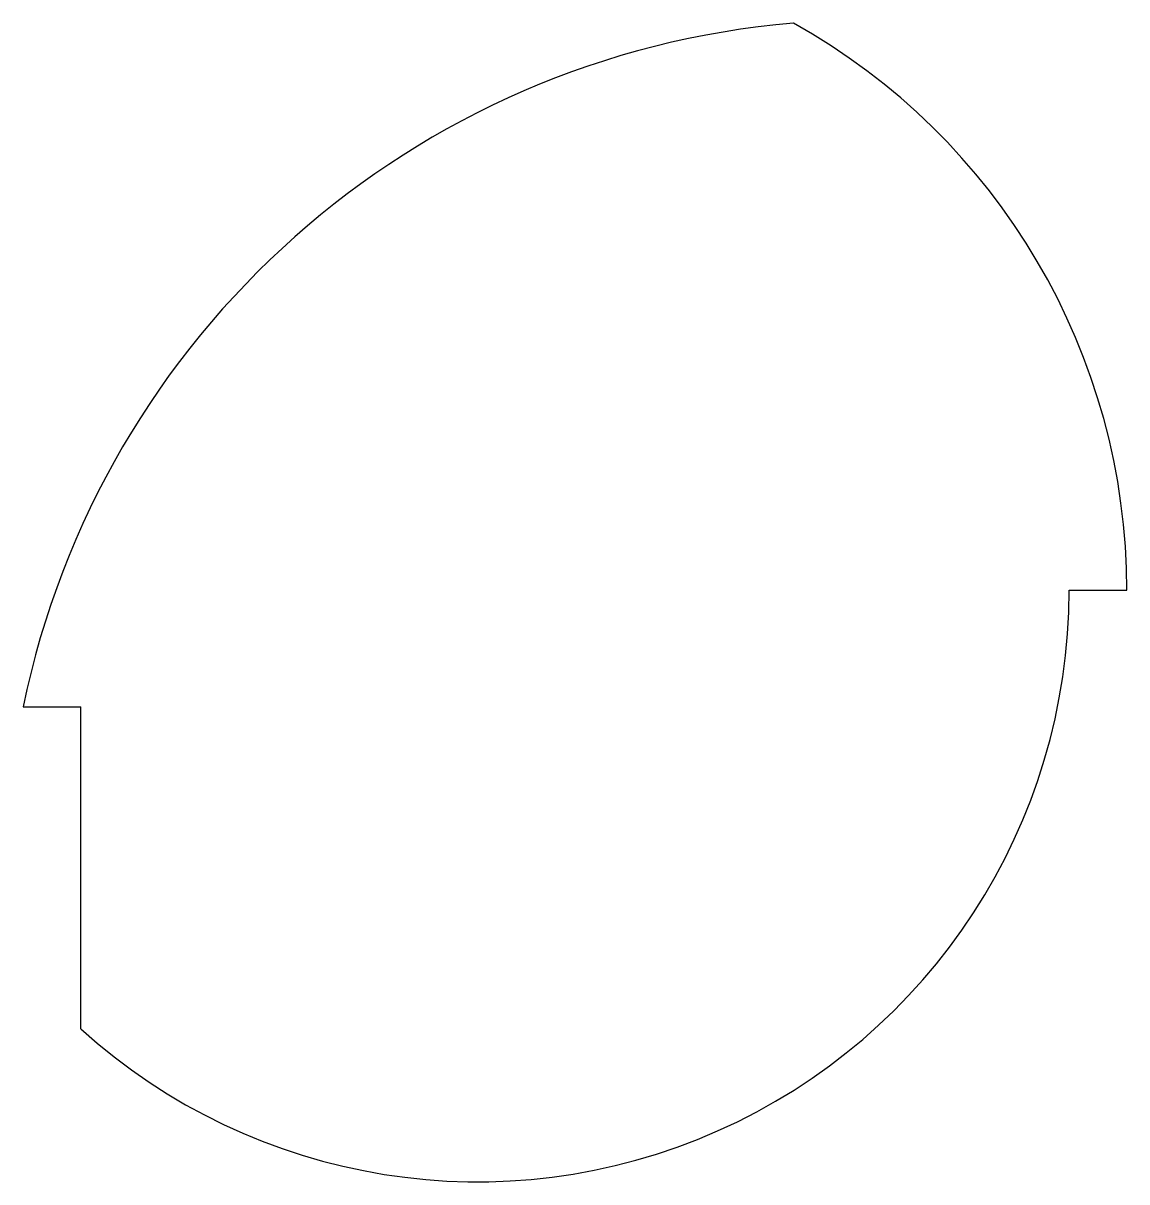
# Model space of a CAD drawing. Extents: x -12.7 to 35.1, y 1.6 to 51.9.
import ezdxf

# ---------------------------------------------------------------- set-up
doc = ezdxf.new("R2010")
doc.units = 0
doc.header["$MEASUREMENT"] = 0
doc.layers.add('VISIBLE', color=7, linetype='CONTINUOUS')

msp = doc.modelspace()

# ---------------------------------------------------------------- linework, layer by layer
at = {"layer": 'VISIBLE'}
for p, q in [((32.65, 27.266), (35.15, 27.266)), ((-12.712, 22.213), (-10.212, 22.213)), ((-10.212, 8.248), (-10.212, 22.213))]:
    msp.add_line(p, q, dxfattribs=at)
for centre, radius, start, end in [((23.822, 14.691), 37.3, 94.8085, 168.3665), ((7, 27.266), 28.15, 0, 60.8892), ((7, 27.266), 25.65, 227.853, 0)]:
    msp.add_arc(centre, radius, start, end, dxfattribs=at)

doc.saveas('drawing.dxf')
